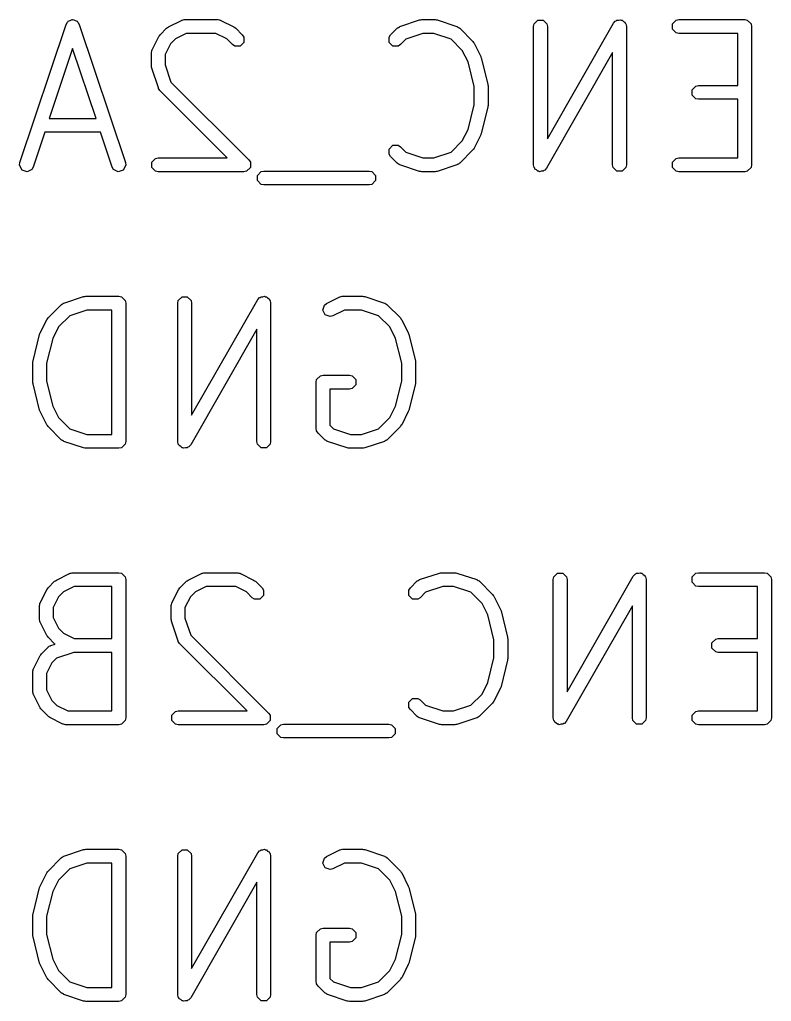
# Model space of a CAD drawing. Extents: x 109.6 to 193.5, y -118.1 to -78.4.
# Drawn here: x 109.61 to 115.04, y -88.76 to -81.66 of the extents above; entities that cross this region are included whole.
import ezdxf

# ---------------------------------------------------------------- set-up
doc = ezdxf.new("R2010")
doc.units = 0
doc.layers.add('BLACK', color=7, linetype='CONTINUOUS')

msp = doc.modelspace()

# ---------------------------------------------------------------- linework, layer by layer
at = {"layer": 'BLACK', "linetype": 'CONTINUOUS'}
for p, q in [((109.613593, -82.691608), (109.946926, -81.691608)), ((109.946926, -81.691608), (109.956587, -81.67466)), ((109.956587, -81.67466), (109.959928, -81.672989)), ((109.959928, -81.672989), (109.9616, -81.669646)), ((109.9616, -81.669646), (109.976642, -81.664632)), ((109.976642, -81.664632), (109.990816, -81.657545)), ((109.990816, -81.657545), (109.994359, -81.658726)), ((109.994359, -81.658726), (109.997904, -81.657545)), ((109.997904, -81.657545), (110.012083, -81.664634)), ((110.012083, -81.664634), (110.02712, -81.669647)), ((110.02712, -81.669647), (110.02879, -81.672987)), ((110.02879, -81.672987), (110.032133, -81.674659)), ((110.032133, -81.674659), (110.041794, -81.691608)), ((110.041794, -81.691608), (110.375127, -82.691607)), ((110.625672, -81.767302), (110.67329, -81.719683)), ((110.67329, -81.719683), (110.679956, -81.715228)), ((110.679956, -81.715228), (110.686285, -81.710317)), ((110.686285, -81.710317), (110.781523, -81.662698)), ((110.781523, -81.662698), (110.783938, -81.662036)), ((110.783938, -81.662036), (110.78475, -81.661225)), ((110.78475, -81.661225), (110.792611, -81.659661)), ((110.792611, -81.659661), (110.800339, -81.657545)), ((110.800339, -81.657545), (110.801427, -81.657907)), ((110.801427, -81.657907), (110.803884, -81.657419)), ((110.803884, -81.657419), (111.041979, -81.657419)), ((111.041979, -81.657419), (111.044435, -81.657907)), ((111.044435, -81.657907), (111.045524, -81.657545)), ((111.045524, -81.657545), (111.053251, -81.659661)), ((111.053251, -81.659661), (111.061113, -81.661225)), ((111.061113, -81.661225), (111.061924, -81.662036)), ((111.061924, -81.662036), (111.06434, -81.662698)), ((111.06434, -81.662698), (111.159577, -81.710316)), ((111.159577, -81.710316), (111.16591, -81.715231)), ((111.16591, -81.715231), (111.172572, -81.719683)), ((111.172572, -81.719683), (111.220191, -81.767301)), ((112.292339, -81.767302), (112.339957, -81.719683)), ((112.339957, -81.719683), (112.342039, -81.718291)), ((112.342039, -81.718291), (112.342553, -81.717265)), ((112.342553, -81.717265), (112.349511, -81.713298)), ((112.349511, -81.713298), (112.356178, -81.708844)), ((112.356178, -81.708844), (112.357327, -81.708844)), ((112.357327, -81.708844), (112.359502, -81.707604)), ((112.359502, -81.707604), (112.502358, -81.659985)), ((112.502358, -81.659985), (112.510308, -81.658982)), ((112.510308, -81.658982), (112.51817, -81.657419)), ((112.51817, -81.657419), (112.613408, -81.657419)), ((112.613408, -81.657419), (112.62127, -81.658982)), ((112.62127, -81.658982), (112.629219, -81.659985)), ((112.629219, -81.659985), (112.772076, -81.707604)), ((112.772076, -81.707604), (112.774251, -81.708844)), ((112.774251, -81.708844), (112.775399, -81.708844)), ((112.775399, -81.708844), (112.782063, -81.713297)), ((112.782063, -81.713297), (112.789024, -81.717265)), ((112.789024, -81.717265), (112.789537, -81.718291)), ((112.789537, -81.718291), (112.79162, -81.719683)), ((112.79162, -81.719683), (112.886858, -81.814921)), ((113.325313, -81.707419), (113.329119, -81.688285)), ((113.325313, -82.707419), (113.325313, -81.707419)), ((113.329119, -81.688285), (113.356179, -81.661225)), ((113.356179, -81.661225), (113.394447, -81.661225)), ((113.394447, -81.661225), (113.421507, -81.688285)), ((113.421507, -81.688285), (113.425313, -81.707419)), ((113.425313, -82.51914), (113.903329, -81.682612)), ((113.425313, -81.707419), (113.425313, -82.51914)), ((113.903329, -81.682612), (113.916127, -81.667887)), ((113.916127, -81.667887), (113.922751, -81.66608)), ((113.922751, -81.66608), (113.927607, -81.661225)), ((113.927607, -81.661225), (113.940555, -81.661225)), ((113.940555, -81.661225), (113.953047, -81.657818)), ((113.953047, -81.657818), (113.959009, -81.661225)), ((113.959009, -81.661225), (113.965875, -81.661225)), ((113.965875, -81.661225), (113.975028, -81.670378)), ((113.975028, -81.670378), (113.986273, -81.676804)), ((113.986273, -81.676804), (113.98808, -81.68343)), ((113.98808, -81.68343), (113.992935, -81.688285)), ((113.992935, -81.688285), (113.996741, -81.707419)), ((113.996741, -81.707419), (113.996741, -82.707419)), ((114.329119, -81.688285), (114.356179, -81.661225)), ((114.329119, -81.726553), (114.329119, -81.688285)), ((114.356179, -81.661225), (114.375313, -81.657419)), ((114.375313, -81.657419), (114.851503, -81.657419)), ((114.851503, -81.657419), (114.870637, -81.661225)), ((114.870637, -81.661225), (114.897697, -81.688285)), ((114.897697, -81.688285), (114.901503, -81.707419)), ((114.901503, -81.707419), (114.901503, -82.707419)), ((110.568687, -81.875534), (110.616305, -81.780297)), ((110.616305, -81.780297), (110.62122, -81.773963)), ((110.62122, -81.773963), (110.625672, -81.767302)), ((110.815688, -81.757419), (110.738264, -81.79613)), ((111.030176, -81.757419), (110.815688, -81.757419)), ((111.107599, -81.79613), (111.030176, -81.757419)), ((111.220191, -81.767301), (111.23103, -81.783522)), ((111.23103, -81.783522), (111.23103, -81.821791)), ((112.2815, -81.783523), (112.292339, -81.767302)), ((112.2815, -81.821791), (112.2815, -81.783523)), ((112.526283, -81.757419), (112.402322, -81.798739)), ((112.605295, -81.757419), (112.526283, -81.757419)), ((112.729256, -81.798739), (112.605295, -81.757419)), ((114.356179, -81.753613), (114.329119, -81.726553)), ((114.375313, -81.757419), (114.356179, -81.753613)), ((114.801503, -81.757419), (114.375313, -81.757419)), ((114.801503, -82.133609), (114.801503, -81.757419)), ((110.702119, -81.832274), (110.663408, -81.909698)), ((110.738264, -81.79613), (110.702119, -81.832274)), ((111.14948, -81.838012), (111.107599, -81.79613)), ((111.165701, -81.848851), (111.14948, -81.838012)), ((111.20397, -81.848851), (111.165701, -81.848851)), ((111.23103, -81.821791), (111.20397, -81.848851)), ((112.30856, -81.848851), (112.2815, -81.821791)), ((112.346828, -81.848851), (112.30856, -81.848851)), ((112.363049, -81.838012), (112.346828, -81.848851)), ((112.402322, -81.798739), (112.363049, -81.838012)), ((112.810409, -81.879892), (112.729256, -81.798739)), ((112.886858, -81.814921), (112.891308, -81.82158)), ((112.891308, -81.82158), (112.896224, -81.827915)), ((112.896224, -81.827915), (112.943843, -81.923153)), ((109.99436, -81.865532), (109.825636, -82.371704)), ((110.163084, -82.371704), (109.99436, -81.865532)), ((110.563408, -81.897895), (110.563896, -81.895438)), ((110.563408, -81.993133), (110.563408, -81.897895)), ((110.563534, -81.89435), (110.56565, -81.886622)), ((110.563896, -81.895438), (110.563534, -81.89435)), ((110.56565, -81.886622), (110.567214, -81.878761)), ((110.567214, -81.878761), (110.568025, -81.877949)), ((110.568025, -81.877949), (110.568687, -81.875534)), ((110.663408, -81.909698), (110.663408, -81.985019)), ((112.851946, -81.962966), (112.810409, -81.879892)), ((112.943843, -81.923153), (112.945289, -81.928434)), ((112.945289, -81.928434), (112.947629, -81.933387)), ((112.947629, -81.933387), (112.995248, -82.123863)), ((113.896741, -81.895697), (113.418725, -82.732226)), ((113.896741, -82.707419), (113.896741, -81.895697)), ((110.564971, -82.000995), (110.563408, -81.993133)), ((110.565974, -82.008944), (110.564971, -82.000995)), ((110.663408, -81.985019), (110.704728, -82.108981)), ((112.896741, -82.142145), (112.851946, -81.962966)), ((110.613593, -82.151801), (110.565974, -82.008944)), ((110.704728, -82.108981), (111.26781, -82.672064)), ((112.896741, -82.272692), (112.896741, -82.142145)), ((112.995248, -82.123863), (112.995545, -82.12998)), ((112.995545, -82.12998), (112.996741, -82.13599)), ((112.996741, -82.13599), (112.996741, -82.278847)), ((114.471976, -82.164475), (114.499036, -82.137415)), ((114.499036, -82.137415), (114.51817, -82.133609)), ((114.51817, -82.133609), (114.801503, -82.133609)), ((110.614833, -82.153976), (110.613593, -82.151801)), ((110.614833, -82.155124), (110.614833, -82.153976)), ((110.619286, -82.161788), (110.614833, -82.155124)), ((110.623254, -82.168749), (110.619286, -82.161788)), ((110.62428, -82.169262), (110.623254, -82.168749)), ((110.625672, -82.171345), (110.62428, -82.169262)), ((111.111745, -82.657419), (110.625672, -82.171345)), ((114.471976, -82.202743), (114.471976, -82.164475)), ((114.499036, -82.229803), (114.471976, -82.202743)), ((112.851946, -82.45187), (112.896741, -82.272692)), ((112.995545, -82.284856), (112.995248, -82.290974)), ((112.996741, -82.278847), (112.995545, -82.284856)), ((114.51817, -82.233609), (114.499036, -82.229803)), ((114.801503, -82.233609), (114.51817, -82.233609)), ((114.801503, -82.657419), (114.801503, -82.233609)), ((112.995248, -82.290974), (112.947629, -82.48145)), ((109.825636, -82.371704), (110.163084, -82.371704)), ((109.792303, -82.471704), (109.708461, -82.72323)), ((110.196417, -82.471704), (109.792303, -82.471704)), ((110.280259, -82.72323), (110.196417, -82.471704)), ((112.810409, -82.534944), (112.851946, -82.45187)), ((112.943843, -82.491684), (112.896224, -82.586922)), ((112.945289, -82.486402), (112.943843, -82.491684)), ((112.947629, -82.48145), (112.945289, -82.486402)), ((112.2815, -82.593045), (112.30856, -82.565986)), ((112.30856, -82.565986), (112.346829, -82.565986)), ((112.346829, -82.565986), (112.36305, -82.576825)), ((112.729255, -82.616098), (112.810409, -82.534944)), ((112.2815, -82.631314), (112.2815, -82.593045)), ((112.292338, -82.647535), (112.2815, -82.631314)), ((112.36305, -82.576825), (112.402323, -82.616099)), ((112.402323, -82.616099), (112.526283, -82.657419)), ((112.605295, -82.657419), (112.729255, -82.616098)), ((112.886859, -82.599916), (112.791621, -82.695155)), ((112.891312, -82.59325), (112.886859, -82.599916)), ((112.896224, -82.586922), (112.891312, -82.59325)), ((109.611153, -82.710963), (109.613593, -82.691608)), ((109.628267, -82.745192), (109.611153, -82.710963)), ((110.377567, -82.710963), (110.360453, -82.745191)), ((110.375127, -82.691607), (110.377567, -82.710963)), ((110.567214, -82.688285), (110.594274, -82.661225)), ((110.567214, -82.726553), (110.567214, -82.688285)), ((110.594274, -82.661225), (110.613408, -82.657419)), ((110.613408, -82.657419), (111.111745, -82.657419)), ((111.26781, -82.672064), (111.278649, -82.688285)), ((111.278649, -82.688285), (111.278649, -82.726553)), ((112.339957, -82.695155), (112.292338, -82.647535)), ((112.342039, -82.696546), (112.339957, -82.695155)), ((112.342553, -82.697573), (112.342039, -82.696546)), ((112.349511, -82.701539), (112.342553, -82.697573)), ((112.356178, -82.705994), (112.349511, -82.701539)), ((112.357327, -82.705994), (112.356178, -82.705994)), ((112.359502, -82.707234), (112.357327, -82.705994)), ((112.502358, -82.754853), (112.359502, -82.707234)), ((112.526283, -82.657419), (112.605295, -82.657419)), ((112.772076, -82.707234), (112.629219, -82.754853)), ((112.774251, -82.705994), (112.772076, -82.707234)), ((112.7754, -82.705994), (112.774251, -82.705994)), ((112.78207, -82.701536), (112.7754, -82.705994)), ((112.789024, -82.697573), (112.78207, -82.701536)), ((112.789536, -82.696547), (112.789024, -82.697573)), ((112.791621, -82.695155), (112.789536, -82.696547)), ((113.329119, -82.726553), (113.325313, -82.707419)), ((113.900547, -82.726553), (113.896741, -82.707419)), ((113.996741, -82.707419), (113.992935, -82.726553)), ((114.329119, -82.688285), (114.356179, -82.661225)), ((114.329119, -82.726553), (114.329119, -82.688285)), ((114.356179, -82.661225), (114.375313, -82.657419)), ((114.375313, -82.657419), (114.801503, -82.657419)), ((114.901503, -82.707419), (114.897697, -82.726553)), ((109.664571, -82.757293), (109.628267, -82.745192)), ((109.6988, -82.740179), (109.664571, -82.757293)), ((109.708461, -82.72323), (109.6988, -82.740179)), ((110.28992, -82.740178), (110.280259, -82.72323)), ((110.324149, -82.757293), (110.28992, -82.740178)), ((110.360453, -82.745191), (110.324149, -82.757293)), ((110.594274, -82.753613), (110.567214, -82.726553)), ((110.613408, -82.757419), (110.594274, -82.753613)), ((111.232455, -82.757419), (110.613408, -82.757419)), ((111.251589, -82.753613), (111.232455, -82.757419)), ((111.278649, -82.726553), (111.251589, -82.753613)), ((111.329119, -82.783523), (111.356179, -82.756463)), ((111.329119, -82.821791), (111.329119, -82.783523)), ((111.356179, -82.756463), (111.375313, -82.752657)), ((111.375313, -82.752657), (112.137218, -82.752657)), ((112.137218, -82.752657), (112.156352, -82.756463)), ((112.156352, -82.756463), (112.183412, -82.783523)), ((112.183412, -82.783523), (112.183412, -82.821791)), ((112.510308, -82.755855), (112.502358, -82.754853)), ((112.51817, -82.757419), (112.510308, -82.755855)), ((112.613408, -82.757419), (112.51817, -82.757419)), ((112.62127, -82.755855), (112.613408, -82.757419)), ((112.629219, -82.754853), (112.62127, -82.755855)), ((113.333973, -82.731407), (113.329119, -82.726553)), ((113.335781, -82.738034), (113.333973, -82.731407)), ((113.347025, -82.744459), (113.335781, -82.738034)), ((113.356179, -82.753613), (113.347025, -82.744459)), ((113.363045, -82.753613), (113.356179, -82.753613)), ((113.369007, -82.75702), (113.363045, -82.753613)), ((113.3815, -82.753613), (113.369007, -82.75702)), ((113.394447, -82.753613), (113.3815, -82.753613)), ((113.399301, -82.748758), (113.394447, -82.753613)), ((113.405928, -82.746951), (113.399301, -82.748758)), ((113.418725, -82.732226), (113.405928, -82.746951)), ((113.927607, -82.753613), (113.900547, -82.726553)), ((113.965875, -82.753613), (113.927607, -82.753613)), ((113.992935, -82.726553), (113.965875, -82.753613)), ((114.356179, -82.753613), (114.329119, -82.726553)), ((114.375313, -82.757419), (114.356179, -82.753613)), ((114.851503, -82.757419), (114.375313, -82.757419)), ((114.870637, -82.753613), (114.851503, -82.757419)), ((114.897697, -82.726553), (114.870637, -82.753613)), ((111.356179, -82.848851), (111.329119, -82.821791)), ((111.375313, -82.852657), (111.356179, -82.848851)), ((112.137218, -82.852657), (111.375313, -82.852657)), ((112.156352, -82.848851), (112.137218, -82.852657)), ((112.183412, -82.821791), (112.156352, -82.848851)), ((109.920946, -83.713294), (109.927607, -83.708844)), ((109.927607, -83.708844), (109.928755, -83.708844)), ((109.928755, -83.708844), (109.93093, -83.707604)), ((109.93093, -83.707604), (110.073786, -83.659985)), ((110.073786, -83.659985), (110.081736, -83.658982)), ((110.081736, -83.658982), (110.089598, -83.657419)), ((110.089598, -83.657419), (110.327693, -83.657419)), ((110.327693, -83.657419), (110.346827, -83.661225)), ((110.346827, -83.661225), (110.373887, -83.688285)), ((110.373887, -83.688285), (110.377693, -83.707419)), ((110.377693, -83.707419), (110.377693, -84.707419)), ((110.753884, -83.707419), (110.75769, -83.688285)), ((110.753884, -84.707419), (110.753884, -83.707419)), ((110.75769, -83.688285), (110.78475, -83.661225)), ((110.78475, -83.661225), (110.823018, -83.661225)), ((110.823018, -83.661225), (110.850078, -83.688285)), ((110.850078, -83.688285), (110.853884, -83.707419)), ((110.853884, -84.51914), (111.3319, -83.682612)), ((110.853884, -83.707419), (110.853884, -84.51914)), ((111.3319, -83.682612), (111.344698, -83.667887)), ((111.344698, -83.667887), (111.351322, -83.66608)), ((111.351322, -83.66608), (111.356178, -83.661225)), ((111.356178, -83.661225), (111.369126, -83.661225)), ((111.369126, -83.661225), (111.381618, -83.657818)), ((111.381618, -83.657818), (111.38758, -83.661225)), ((111.38758, -83.661225), (111.394446, -83.661225)), ((111.394446, -83.661225), (111.403599, -83.670378)), ((111.403599, -83.670378), (111.414844, -83.676804)), ((111.414844, -83.676804), (111.416651, -83.68343)), ((111.416651, -83.68343), (111.421506, -83.688285)), ((111.421506, -83.688285), (111.425312, -83.707419)), ((111.425312, -83.707419), (111.425312, -84.707419)), ((111.829142, -83.710317), (111.92438, -83.662698)), ((111.92438, -83.662698), (111.926795, -83.662036)), ((111.926795, -83.662036), (111.927607, -83.661225)), ((111.927607, -83.661225), (111.935468, -83.659661)), ((111.935468, -83.659661), (111.943196, -83.657545)), ((111.943196, -83.657545), (111.944284, -83.657907)), ((111.944284, -83.657907), (111.946741, -83.657419)), ((111.946741, -83.657419), (112.089598, -83.657419)), ((112.089598, -83.657419), (112.09746, -83.658982)), ((112.09746, -83.658982), (112.105409, -83.659985)), ((112.105409, -83.659985), (112.248266, -83.707604)), ((112.248266, -83.707604), (112.250441, -83.708844)), ((112.250441, -83.708844), (112.251589, -83.708844)), ((112.251589, -83.708844), (112.258253, -83.713297)), ((109.816148, -83.814921), (109.911386, -83.719683)), ((109.911386, -83.719683), (109.913467, -83.718292)), ((109.913467, -83.718292), (109.913981, -83.717265)), ((109.913981, -83.717265), (109.920946, -83.713294)), ((110.097711, -83.757419), (109.973749, -83.798739)), ((110.277693, -83.757419), (110.097711, -83.757419)), ((110.277693, -84.657419), (110.277693, -83.757419)), ((111.801629, -83.758583), (111.81373, -83.722278)), ((111.818743, -83.792811), (111.801629, -83.758583)), ((111.81373, -83.722278), (111.829142, -83.710317)), ((111.958545, -83.757419), (111.873864, -83.799759)), ((112.081485, -83.757419), (111.958545, -83.757419)), ((112.205446, -83.798739), (112.081485, -83.757419)), ((112.258253, -83.713297), (112.265214, -83.717265)), ((112.265214, -83.717265), (112.265727, -83.718291)), ((112.265727, -83.718291), (112.26781, -83.719683)), ((112.26781, -83.719683), (112.363048, -83.814921)), ((109.759163, -83.923153), (109.806781, -83.827916)), ((109.806781, -83.827916), (109.811696, -83.821582)), ((109.811696, -83.821582), (109.816148, -83.814921)), ((109.973749, -83.798739), (109.892596, -83.879893)), ((111.855048, -83.804912), (111.818743, -83.792811)), ((111.873864, -83.799759), (111.855048, -83.804912)), ((112.286599, -83.879892), (112.205446, -83.798739)), ((112.363048, -83.814921), (112.367498, -83.82158)), ((112.367498, -83.82158), (112.372414, -83.827915)), ((112.372414, -83.827915), (112.420033, -83.923153)), ((109.892596, -83.879893), (109.85106, -83.962965)), ((111.325312, -83.895697), (110.847296, -84.732226)), ((111.325312, -84.707419), (111.325312, -83.895697)), ((112.328136, -83.962966), (112.286599, -83.879892)), ((109.707758, -84.123863), (109.755377, -83.933387)), ((109.755377, -83.933387), (109.757716, -83.928434)), ((109.757716, -83.928434), (109.759163, -83.923153)), ((109.85106, -83.962965), (109.806265, -84.142145)), ((112.372931, -84.142145), (112.328136, -83.962966)), ((112.420033, -83.923153), (112.421479, -83.928434)), ((112.421479, -83.928434), (112.423819, -83.933387)), ((112.423819, -83.933387), (112.471438, -84.123863)), ((109.706265, -84.13599), (109.70746, -84.12998)), ((109.70746, -84.12998), (109.707758, -84.123863)), ((112.471438, -84.123863), (112.471735, -84.12998)), ((112.471735, -84.12998), (112.472931, -84.13599)), ((109.706265, -84.278847), (109.706265, -84.13599)), ((109.806265, -84.142145), (109.806265, -84.272692)), ((112.372931, -84.272692), (112.372931, -84.142145)), ((112.472931, -84.13599), (112.472931, -84.278847)), ((109.806265, -84.272692), (109.85106, -84.451872)), ((111.753884, -84.278847), (111.75769, -84.259713)), ((111.75769, -84.259713), (111.78475, -84.232653)), ((111.78475, -84.232653), (111.803884, -84.228847)), ((111.803884, -84.228847), (111.99436, -84.228847)), ((111.99436, -84.228847), (112.013494, -84.232653)), ((112.013494, -84.232653), (112.040554, -84.259713)), ((112.040554, -84.259713), (112.040554, -84.297981)), ((112.328136, -84.45187), (112.372931, -84.272692)), ((109.70746, -84.284856), (109.706265, -84.278847)), ((109.707758, -84.290974), (109.70746, -84.284856)), ((109.755377, -84.48145), (109.707758, -84.290974)), ((111.753884, -84.61218), (111.753884, -84.278847)), ((111.99436, -84.328847), (111.853884, -84.328847)), ((111.853884, -84.328847), (111.853884, -84.591469)), ((112.013494, -84.325041), (111.99436, -84.328847)), ((112.040554, -84.297981), (112.013494, -84.325041)), ((112.471438, -84.290974), (112.423819, -84.48145)), ((112.471735, -84.284856), (112.471438, -84.290974)), ((112.472931, -84.278847), (112.471735, -84.284856)), ((109.757716, -84.486402), (109.755377, -84.48145)), ((109.759163, -84.491684), (109.757716, -84.486402)), ((109.85106, -84.451872), (109.892595, -84.534942)), ((112.286599, -84.534944), (112.328136, -84.45187)), ((112.421479, -84.486402), (112.420033, -84.491684)), ((112.423819, -84.48145), (112.421479, -84.486402)), ((109.806781, -84.586921), (109.759163, -84.491684)), ((109.892595, -84.534942), (109.973751, -84.616099)), ((112.205445, -84.616098), (112.286599, -84.534944)), ((112.420033, -84.491684), (112.372414, -84.586922)), ((109.811692, -84.593249), (109.806781, -84.586921)), ((109.816147, -84.599916), (109.811692, -84.593249)), ((109.911386, -84.695155), (109.816147, -84.599916)), ((109.973751, -84.616099), (110.097711, -84.657419)), ((111.75769, -84.631314), (111.753884, -84.61218)), ((111.768528, -84.647535), (111.75769, -84.631314)), ((111.853884, -84.591469), (111.878513, -84.616099)), ((111.878513, -84.616099), (112.002473, -84.657419)), ((112.081485, -84.657419), (112.205445, -84.616098)), ((112.363049, -84.599916), (112.267811, -84.695155)), ((112.367502, -84.59325), (112.363049, -84.599916)), ((112.372414, -84.586922), (112.367502, -84.59325)), ((109.913467, -84.696545), (109.911386, -84.695155)), ((109.913981, -84.697573), (109.913467, -84.696545)), ((109.920946, -84.701543), (109.913981, -84.697573)), ((109.927607, -84.705994), (109.920946, -84.701543)), ((110.097711, -84.657419), (110.277693, -84.657419)), ((111.816147, -84.695155), (111.768528, -84.647535)), ((111.818229, -84.696546), (111.816147, -84.695155)), ((111.818743, -84.697573), (111.818229, -84.696546)), ((111.825701, -84.701539), (111.818743, -84.697573)), ((111.832368, -84.705994), (111.825701, -84.701539)), ((112.002473, -84.657419), (112.081485, -84.657419)), ((112.25826, -84.701536), (112.25159, -84.705994)), ((112.265214, -84.697573), (112.25826, -84.701536)), ((112.265726, -84.696547), (112.265214, -84.697573)), ((112.267811, -84.695155), (112.265726, -84.696547)), ((109.928755, -84.705994), (109.927607, -84.705994)), ((109.93093, -84.707234), (109.928755, -84.705994)), ((110.073786, -84.754853), (109.93093, -84.707234)), ((110.081736, -84.755855), (110.073786, -84.754853)), ((110.089598, -84.757419), (110.081736, -84.755855)), ((110.327693, -84.757419), (110.089598, -84.757419)), ((110.346827, -84.753613), (110.327693, -84.757419)), ((110.373887, -84.726553), (110.346827, -84.753613)), ((110.377693, -84.707419), (110.373887, -84.726553)), ((110.75769, -84.726553), (110.753884, -84.707419)), ((110.762544, -84.731407), (110.75769, -84.726553)), ((110.764352, -84.738034), (110.762544, -84.731407)), ((110.775596, -84.744459), (110.764352, -84.738034)), ((110.78475, -84.753613), (110.775596, -84.744459)), ((110.791616, -84.753613), (110.78475, -84.753613)), ((110.797578, -84.75702), (110.791616, -84.753613)), ((110.810071, -84.753613), (110.797578, -84.75702)), ((110.823018, -84.753613), (110.810071, -84.753613)), ((110.827872, -84.748758), (110.823018, -84.753613)), ((110.834499, -84.746951), (110.827872, -84.748758)), ((110.847296, -84.732226), (110.834499, -84.746951)), ((111.329118, -84.726553), (111.325312, -84.707419)), ((111.356178, -84.753613), (111.329118, -84.726553)), ((111.394446, -84.753613), (111.356178, -84.753613)), ((111.421506, -84.726553), (111.394446, -84.753613)), ((111.425312, -84.707419), (111.421506, -84.726553)), ((111.833517, -84.705994), (111.832368, -84.705994)), ((111.835692, -84.707234), (111.833517, -84.705994)), ((111.978548, -84.754853), (111.835692, -84.707234)), ((111.986498, -84.755855), (111.978548, -84.754853)), ((111.99436, -84.757419), (111.986498, -84.755855)), ((112.089598, -84.757419), (111.99436, -84.757419)), ((112.09746, -84.755855), (112.089598, -84.757419)), ((112.105409, -84.754853), (112.09746, -84.755855)), ((112.248266, -84.707234), (112.105409, -84.754853)), ((112.250441, -84.705994), (112.248266, -84.707234)), ((112.25159, -84.705994), (112.250441, -84.705994)), ((109.876761, -85.710317), (109.971999, -85.662698)), ((109.971999, -85.662698), (109.974414, -85.662036)), ((109.974414, -85.662036), (109.975226, -85.661225)), ((109.975226, -85.661225), (109.983087, -85.659661)), ((109.983087, -85.659661), (109.990815, -85.657545)), ((109.990815, -85.657545), (109.991903, -85.657907)), ((109.991903, -85.657907), (109.99436, -85.657419)), ((109.99436, -85.657419), (110.327693, -85.657419)), ((110.327693, -85.657419), (110.346827, -85.661225)), ((110.346827, -85.661225), (110.373887, -85.688285)), ((110.373887, -85.688285), (110.377693, -85.707419)), ((110.829142, -85.710317), (110.92438, -85.662698)), ((110.92438, -85.662698), (110.926795, -85.662036)), ((110.926795, -85.662036), (110.927607, -85.661225)), ((110.927607, -85.661225), (110.935468, -85.659661)), ((110.935468, -85.659661), (110.943196, -85.657545)), ((110.943196, -85.657545), (110.944284, -85.657907)), ((110.944284, -85.657907), (110.946741, -85.657419)), ((110.946741, -85.657419), (111.184836, -85.657419)), ((111.184836, -85.657419), (111.187292, -85.657907)), ((111.187292, -85.657907), (111.188381, -85.657545)), ((111.188381, -85.657545), (111.196108, -85.659661)), ((111.196108, -85.659661), (111.20397, -85.661225)), ((111.20397, -85.661225), (111.204781, -85.662036)), ((111.204781, -85.662036), (111.207197, -85.662698)), ((111.207197, -85.662698), (111.302434, -85.710316)), ((112.502359, -85.707604), (112.645215, -85.659985)), ((112.645215, -85.659985), (112.653165, -85.658982)), ((112.653165, -85.658982), (112.661027, -85.657419)), ((112.661027, -85.657419), (112.756265, -85.657419)), ((112.756265, -85.657419), (112.764127, -85.658982)), ((112.764127, -85.658982), (112.772076, -85.659985)), ((112.772076, -85.659985), (112.914933, -85.707604)), ((113.46817, -85.707419), (113.471976, -85.688285)), ((113.471976, -85.688285), (113.499036, -85.661225)), ((113.499036, -85.661225), (113.537304, -85.661225)), ((113.537304, -85.661225), (113.564364, -85.688285)), ((113.564364, -85.688285), (113.56817, -85.707419)), ((113.56817, -86.51914), (114.046186, -85.682612)), ((114.046186, -85.682612), (114.058984, -85.667887)), ((114.058984, -85.667887), (114.065608, -85.66608)), ((114.065608, -85.66608), (114.070464, -85.661225)), ((114.070464, -85.661225), (114.083412, -85.661225)), ((114.083412, -85.661225), (114.095904, -85.657818)), ((114.095904, -85.657818), (114.101866, -85.661225)), ((114.101866, -85.661225), (114.108732, -85.661225)), ((114.108732, -85.661225), (114.117885, -85.670378)), ((114.117885, -85.670378), (114.12913, -85.676804)), ((114.12913, -85.676804), (114.130937, -85.68343)), ((114.130937, -85.68343), (114.135792, -85.688285)), ((114.135792, -85.688285), (114.139598, -85.707419)), ((114.471976, -85.688285), (114.499036, -85.661225)), ((114.471976, -85.726553), (114.471976, -85.688285)), ((114.499036, -85.661225), (114.51817, -85.657419)), ((114.51817, -85.657419), (114.99436, -85.657419)), ((114.99436, -85.657419), (115.013494, -85.661225)), ((115.013494, -85.661225), (115.040554, -85.688285)), ((115.040554, -85.688285), (115.04436, -85.707419)), ((109.811696, -85.773963), (109.816148, -85.767302)), ((109.816148, -85.767302), (109.863766, -85.719683)), ((109.863766, -85.719683), (109.870432, -85.715228)), ((109.870432, -85.715228), (109.876761, -85.710317)), ((110.006164, -85.757419), (109.92874, -85.79613)), ((110.277693, -85.757419), (110.006164, -85.757419)), ((110.277693, -86.133609), (110.277693, -85.757419)), ((110.377693, -85.707419), (110.377693, -86.707419)), ((110.764077, -85.773963), (110.768529, -85.767302)), ((110.768529, -85.767302), (110.816147, -85.719683)), ((110.816147, -85.719683), (110.822813, -85.715228)), ((110.822813, -85.715228), (110.829142, -85.710317)), ((110.958545, -85.757419), (110.881121, -85.79613)), ((111.173033, -85.757419), (110.958545, -85.757419)), ((111.250456, -85.79613), (111.173033, -85.757419)), ((111.302434, -85.710316), (111.308767, -85.715231)), ((111.308767, -85.715231), (111.315429, -85.719683)), ((111.315429, -85.719683), (111.363048, -85.767301)), ((111.363048, -85.767301), (111.373887, -85.783522)), ((112.424357, -85.783523), (112.435196, -85.767302)), ((112.435196, -85.767302), (112.482814, -85.719683)), ((112.482814, -85.719683), (112.484896, -85.718291)), ((112.484896, -85.718291), (112.48541, -85.717265)), ((112.48541, -85.717265), (112.492368, -85.713298)), ((112.492368, -85.713298), (112.499035, -85.708844)), ((112.499035, -85.708844), (112.500184, -85.708844)), ((112.500184, -85.708844), (112.502359, -85.707604)), ((112.66914, -85.757419), (112.545179, -85.798739)), ((112.748152, -85.757419), (112.66914, -85.757419)), ((112.872113, -85.798739), (112.748152, -85.757419)), ((112.914933, -85.707604), (112.917108, -85.708844)), ((112.917108, -85.708844), (112.918256, -85.708844)), ((112.918256, -85.708844), (112.92492, -85.713297)), ((112.92492, -85.713297), (112.931881, -85.717265)), ((112.931881, -85.717265), (112.932394, -85.718291)), ((112.932394, -85.718291), (112.934477, -85.719683)), ((112.934477, -85.719683), (113.029715, -85.814921)), ((113.46817, -86.707419), (113.46817, -85.707419)), ((113.56817, -85.707419), (113.56817, -86.51914)), ((114.139598, -85.707419), (114.139598, -86.707419)), ((114.499036, -85.753613), (114.471976, -85.726553)), ((114.51817, -85.757419), (114.499036, -85.753613)), ((114.94436, -85.757419), (114.51817, -85.757419)), ((114.94436, -86.133609), (114.94436, -85.757419)), ((115.04436, -85.707419), (115.04436, -86.707419)), ((109.759163, -85.875534), (109.806781, -85.780297)), ((109.806781, -85.780297), (109.811696, -85.773963)), ((109.892595, -85.832274), (109.853884, -85.909698)), ((109.92874, -85.79613), (109.892595, -85.832274)), ((110.711544, -85.875534), (110.759162, -85.780297)), ((110.759162, -85.780297), (110.764077, -85.773963)), ((110.844976, -85.832274), (110.806265, -85.909698)), ((110.881121, -85.79613), (110.844976, -85.832274)), ((111.292337, -85.838012), (111.250456, -85.79613)), ((111.308558, -85.848851), (111.292337, -85.838012)), ((111.373887, -85.821791), (111.346827, -85.848851)), ((111.373887, -85.783522), (111.373887, -85.821791)), ((112.424357, -85.821791), (112.424357, -85.783523)), ((112.451417, -85.848851), (112.424357, -85.821791)), ((112.505906, -85.838012), (112.489685, -85.848851)), ((112.545179, -85.798739), (112.505906, -85.838012)), ((112.953266, -85.879892), (112.872113, -85.798739)), ((113.029715, -85.814921), (113.034165, -85.82158)), ((113.034165, -85.82158), (113.039081, -85.827915)), ((113.039081, -85.827915), (113.0867, -85.923153)), ((109.753884, -85.897895), (109.754372, -85.895438)), ((109.753884, -85.993133), (109.753884, -85.897895)), ((109.75401, -85.89435), (109.756126, -85.886622)), ((109.754372, -85.895438), (109.75401, -85.89435)), ((109.756126, -85.886622), (109.75769, -85.878761)), ((109.75769, -85.878761), (109.758501, -85.877949)), ((109.758501, -85.877949), (109.759163, -85.875534)), ((109.853884, -85.909698), (109.853884, -85.98133)), ((110.706265, -85.897895), (110.706753, -85.895438)), ((110.706265, -85.993133), (110.706265, -85.897895)), ((110.706391, -85.89435), (110.708507, -85.886622)), ((110.706753, -85.895438), (110.706391, -85.89435)), ((110.708507, -85.886622), (110.710071, -85.878761)), ((110.710071, -85.878761), (110.710882, -85.877949)), ((110.710882, -85.877949), (110.711544, -85.875534)), ((110.806265, -85.909698), (110.806265, -85.985019)), ((111.346827, -85.848851), (111.308558, -85.848851)), ((112.489685, -85.848851), (112.451417, -85.848851)), ((112.994803, -85.962966), (112.953266, -85.879892)), ((114.039598, -85.895697), (113.561582, -86.732226)), ((114.039598, -86.707419), (114.039598, -85.895697)), ((113.039598, -86.142145), (112.994803, -85.962966)), ((113.0867, -85.923153), (113.088146, -85.928434)), ((113.088146, -85.928434), (113.090486, -85.933387)), ((113.090486, -85.933387), (113.138105, -86.123863)), ((109.754372, -85.995589), (109.753884, -85.993133)), ((109.75401, -85.996678), (109.754372, -85.995589)), ((109.756126, -86.004405), (109.75401, -85.996678)), ((109.75769, -86.012267), (109.756126, -86.004405)), ((109.758501, -86.013078), (109.75769, -86.012267)), ((109.759163, -86.015494), (109.758501, -86.013078)), ((109.806781, -86.110731), (109.759163, -86.015494)), ((109.853884, -85.98133), (109.892595, -86.058753)), ((110.707828, -86.000995), (110.706265, -85.993133)), ((110.708831, -86.008944), (110.707828, -86.000995)), ((110.75645, -86.151801), (110.708831, -86.008944)), ((110.806265, -85.985019), (110.847585, -86.108981)), ((109.811696, -86.117064), (109.806781, -86.110731)), ((109.816148, -86.123726), (109.811696, -86.117064)), ((109.892595, -86.058753), (109.92874, -86.094897)), ((109.92874, -86.094897), (110.006164, -86.133609)), ((110.847585, -86.108981), (111.410667, -86.672064)), ((109.863766, -86.171345), (109.816148, -86.123726)), ((109.818229, -86.194481), (109.818743, -86.193455)), ((109.818743, -86.193455), (109.825701, -86.189488)), ((109.825701, -86.189488), (109.832368, -86.185034)), ((109.832368, -86.185034), (109.833517, -86.185034)), ((109.833517, -86.185034), (109.835692, -86.183794)), ((109.835692, -86.183794), (109.866852, -86.173407)), ((109.866852, -86.173407), (109.863766, -86.171345)), ((110.006164, -86.133609), (110.277693, -86.133609)), ((110.75769, -86.153976), (110.75645, -86.151801)), ((110.75769, -86.155124), (110.75769, -86.153976)), ((110.762143, -86.161788), (110.75769, -86.155124)), ((110.766111, -86.168749), (110.762143, -86.161788)), ((110.767137, -86.169262), (110.766111, -86.168749)), ((110.768529, -86.171345), (110.767137, -86.169262)), ((111.254602, -86.657419), (110.768529, -86.171345)), ((113.039598, -86.272692), (113.039598, -86.142145)), ((113.138105, -86.123863), (113.138402, -86.12998)), ((113.138402, -86.12998), (113.139598, -86.13599)), ((113.139598, -86.13599), (113.139598, -86.278847)), ((114.614833, -86.164475), (114.641893, -86.137415)), ((114.614833, -86.202743), (114.614833, -86.164475)), ((114.641893, -86.137415), (114.661027, -86.133609)), ((114.661027, -86.133609), (114.94436, -86.133609)), ((109.711544, -86.351724), (109.759162, -86.256487)), ((109.759162, -86.256487), (109.764077, -86.250153)), ((109.764077, -86.250153), (109.768529, -86.243492)), ((109.768529, -86.243492), (109.816147, -86.195873)), ((109.816147, -86.195873), (109.818229, -86.194481)), ((110.002473, -86.233609), (109.878512, -86.274929)), ((110.277693, -86.233609), (110.002473, -86.233609)), ((110.277693, -86.657419), (110.277693, -86.233609)), ((114.641893, -86.229803), (114.614833, -86.202743)), ((114.661027, -86.233609), (114.641893, -86.229803)), ((114.94436, -86.233609), (114.661027, -86.233609)), ((114.94436, -86.657419), (114.94436, -86.233609)), ((109.844976, -86.308464), (109.806265, -86.385888)), ((109.878512, -86.274929), (109.844976, -86.308464)), ((112.994803, -86.45187), (113.039598, -86.272692)), ((113.138105, -86.290974), (113.090486, -86.48145)), ((113.138402, -86.284856), (113.138105, -86.290974)), ((113.139598, -86.278847), (113.138402, -86.284856)), ((109.706265, -86.374085), (109.706753, -86.371628)), ((109.706265, -86.516942), (109.706265, -86.374085)), ((109.706391, -86.37054), (109.708507, -86.362812)), ((109.706753, -86.371628), (109.706391, -86.37054)), ((109.708507, -86.362812), (109.710071, -86.354951)), ((109.710071, -86.354951), (109.710882, -86.354139)), ((109.710882, -86.354139), (109.711544, -86.351724)), ((109.806265, -86.385888), (109.806265, -86.505139)), ((112.953266, -86.534944), (112.994803, -86.45187)), ((109.706753, -86.519398), (109.706265, -86.516942)), ((109.706391, -86.520487), (109.706753, -86.519398)), ((109.708507, -86.528214), (109.706391, -86.520487)), ((109.710071, -86.536076), (109.708507, -86.528214)), ((109.710882, -86.536887), (109.710071, -86.536076)), ((109.711544, -86.539303), (109.710882, -86.536887)), ((109.759162, -86.63454), (109.711544, -86.539303)), ((109.806265, -86.505139), (109.844976, -86.582561)), ((112.872112, -86.616098), (112.953266, -86.534944)), ((113.0867, -86.491684), (113.039081, -86.586922)), ((113.088146, -86.486402), (113.0867, -86.491684)), ((113.090486, -86.48145), (113.088146, -86.486402)), ((109.844976, -86.582561), (109.881122, -86.618708)), ((109.881122, -86.618708), (109.958545, -86.657419)), ((112.424357, -86.593045), (112.451417, -86.565986)), ((112.424357, -86.631314), (112.424357, -86.593045)), ((112.451417, -86.565986), (112.489686, -86.565986)), ((112.489686, -86.565986), (112.505907, -86.576825)), ((112.505907, -86.576825), (112.54518, -86.616099)), ((112.54518, -86.616099), (112.66914, -86.657419)), ((112.748152, -86.657419), (112.872112, -86.616098)), ((113.029716, -86.599916), (112.934478, -86.695155)), ((113.034169, -86.59325), (113.029716, -86.599916)), ((113.039081, -86.586922), (113.034169, -86.59325)), ((109.764073, -86.640868), (109.759162, -86.63454)), ((109.768528, -86.647535), (109.764073, -86.640868)), ((109.816147, -86.695155), (109.768528, -86.647535)), ((109.958545, -86.657419), (110.277693, -86.657419)), ((110.710071, -86.688285), (110.737131, -86.661225)), ((110.710071, -86.726553), (110.710071, -86.688285)), ((110.737131, -86.661225), (110.756265, -86.657419)), ((110.756265, -86.657419), (111.254602, -86.657419)), ((111.410667, -86.672064), (111.421506, -86.688285)), ((111.421506, -86.688285), (111.421506, -86.726553)), ((112.435195, -86.647535), (112.424357, -86.631314)), ((112.482814, -86.695155), (112.435195, -86.647535)), ((112.66914, -86.657419), (112.748152, -86.657419)), ((114.471976, -86.688285), (114.499036, -86.661225)), ((114.471976, -86.726553), (114.471976, -86.688285)), ((114.499036, -86.661225), (114.51817, -86.657419)), ((114.51817, -86.657419), (114.94436, -86.657419)), ((109.822813, -86.699609), (109.816147, -86.695155)), ((109.829142, -86.704521), (109.822813, -86.699609)), ((109.92438, -86.75214), (109.829142, -86.704521)), ((109.926795, -86.752801), (109.92438, -86.75214)), ((109.927607, -86.753613), (109.926795, -86.752801)), ((109.935468, -86.755176), (109.927607, -86.753613)), ((109.943196, -86.757293), (109.935468, -86.755176)), ((109.944284, -86.75693), (109.943196, -86.757293)), ((109.946741, -86.757419), (109.944284, -86.75693)), ((110.327693, -86.757419), (109.946741, -86.757419)), ((110.346827, -86.753613), (110.327693, -86.757419)), ((110.373887, -86.726553), (110.346827, -86.753613)), ((110.377693, -86.707419), (110.373887, -86.726553)), ((110.737131, -86.753613), (110.710071, -86.726553)), ((110.756265, -86.757419), (110.737131, -86.753613)), ((111.375312, -86.757419), (110.756265, -86.757419)), ((111.394446, -86.753613), (111.375312, -86.757419)), ((111.421506, -86.726553), (111.394446, -86.753613)), ((111.471976, -86.783523), (111.499036, -86.756463)), ((111.499036, -86.756463), (111.51817, -86.752657)), ((111.51817, -86.752657), (112.280075, -86.752657)), ((112.280075, -86.752657), (112.299209, -86.756463)), ((112.299209, -86.756463), (112.326269, -86.783523)), ((112.484896, -86.696546), (112.482814, -86.695155)), ((112.48541, -86.697573), (112.484896, -86.696546)), ((112.492368, -86.701539), (112.48541, -86.697573)), ((112.499035, -86.705994), (112.492368, -86.701539)), ((112.500184, -86.705994), (112.499035, -86.705994)), ((112.502359, -86.707234), (112.500184, -86.705994)), ((112.645215, -86.754853), (112.502359, -86.707234)), ((112.653165, -86.755855), (112.645215, -86.754853)), ((112.661027, -86.757419), (112.653165, -86.755855)), ((112.756265, -86.757419), (112.661027, -86.757419)), ((112.764127, -86.755855), (112.756265, -86.757419)), ((112.772076, -86.754853), (112.764127, -86.755855)), ((112.914933, -86.707234), (112.772076, -86.754853)), ((112.917108, -86.705994), (112.914933, -86.707234)), ((112.918257, -86.705994), (112.917108, -86.705994)), ((112.924927, -86.701536), (112.918257, -86.705994)), ((112.931881, -86.697573), (112.924927, -86.701536)), ((112.932393, -86.696547), (112.931881, -86.697573)), ((112.934478, -86.695155), (112.932393, -86.696547)), ((113.471976, -86.726553), (113.46817, -86.707419)), ((113.47683, -86.731407), (113.471976, -86.726553)), ((113.478638, -86.738034), (113.47683, -86.731407)), ((113.489882, -86.744459), (113.478638, -86.738034)), ((113.499036, -86.753613), (113.489882, -86.744459)), ((113.505902, -86.753613), (113.499036, -86.753613)), ((113.511864, -86.75702), (113.505902, -86.753613)), ((113.524357, -86.753613), (113.511864, -86.75702)), ((113.537304, -86.753613), (113.524357, -86.753613)), ((113.542158, -86.748758), (113.537304, -86.753613)), ((113.548785, -86.746951), (113.542158, -86.748758)), ((113.561582, -86.732226), (113.548785, -86.746951)), ((114.043404, -86.726553), (114.039598, -86.707419)), ((114.070464, -86.753613), (114.043404, -86.726553)), ((114.108732, -86.753613), (114.070464, -86.753613)), ((114.135792, -86.726553), (114.108732, -86.753613)), ((114.139598, -86.707419), (114.135792, -86.726553)), ((114.499036, -86.753613), (114.471976, -86.726553)), ((114.51817, -86.757419), (114.499036, -86.753613)), ((114.99436, -86.757419), (114.51817, -86.757419)), ((115.013494, -86.753613), (114.99436, -86.757419)), ((115.040554, -86.726553), (115.013494, -86.753613)), ((115.04436, -86.707419), (115.040554, -86.726553)), ((111.471976, -86.821791), (111.471976, -86.783523)), ((111.499036, -86.848851), (111.471976, -86.821791)), ((112.326269, -86.821791), (112.299209, -86.848851)), ((112.326269, -86.783523), (112.326269, -86.821791)), ((111.51817, -86.852657), (111.499036, -86.848851)), ((112.280075, -86.852657), (111.51817, -86.852657)), ((112.299209, -86.848851), (112.280075, -86.852657)), ((109.93093, -87.707604), (110.073786, -87.659985)), ((110.073786, -87.659985), (110.081736, -87.658982)), ((110.081736, -87.658982), (110.089598, -87.657419)), ((110.089598, -87.657419), (110.327693, -87.657419)), ((110.327693, -87.657419), (110.346827, -87.661225)), ((110.346827, -87.661225), (110.373887, -87.688285)), ((110.75769, -87.688285), (110.78475, -87.661225)), ((110.78475, -87.661225), (110.823018, -87.661225)), ((110.823018, -87.661225), (110.850078, -87.688285)), ((110.853884, -88.51914), (111.3319, -87.682612)), ((111.3319, -87.682612), (111.344698, -87.667887)), ((111.344698, -87.667887), (111.351322, -87.66608)), ((111.351322, -87.66608), (111.356178, -87.661225)), ((111.356178, -87.661225), (111.369126, -87.661225)), ((111.369126, -87.661225), (111.381618, -87.657818)), ((111.381618, -87.657818), (111.38758, -87.661225)), ((111.38758, -87.661225), (111.394446, -87.661225)), ((111.394446, -87.661225), (111.403599, -87.670378)), ((111.403599, -87.670378), (111.414844, -87.676804)), ((111.414844, -87.676804), (111.416651, -87.68343)), ((111.416651, -87.68343), (111.421506, -87.688285)), ((111.829142, -87.710317), (111.92438, -87.662698)), ((111.92438, -87.662698), (111.926795, -87.662036)), ((111.926795, -87.662036), (111.927607, -87.661225)), ((111.927607, -87.661225), (111.935468, -87.659661)), ((111.935468, -87.659661), (111.943196, -87.657545)), ((111.943196, -87.657545), (111.944284, -87.657907)), ((111.944284, -87.657907), (111.946741, -87.657419)), ((111.946741, -87.657419), (112.089598, -87.657419)), ((112.089598, -87.657419), (112.09746, -87.658982)), ((112.09746, -87.658982), (112.105409, -87.659985)), ((112.105409, -87.659985), (112.248266, -87.707604)), ((109.816148, -87.814921), (109.911386, -87.719683)), ((109.911386, -87.719683), (109.913467, -87.718292)), ((109.913467, -87.718292), (109.913981, -87.717265)), ((109.913981, -87.717265), (109.920946, -87.713294)), ((109.920946, -87.713294), (109.927607, -87.708844)), ((109.927607, -87.708844), (109.928755, -87.708844)), ((109.928755, -87.708844), (109.93093, -87.707604)), ((110.373887, -87.688285), (110.377693, -87.707419)), ((110.377693, -87.707419), (110.377693, -88.707419)), ((110.753884, -87.707419), (110.75769, -87.688285)), ((110.753884, -88.707419), (110.753884, -87.707419)), ((110.850078, -87.688285), (110.853884, -87.707419)), ((110.853884, -87.707419), (110.853884, -88.51914)), ((111.421506, -87.688285), (111.425312, -87.707419)), ((111.425312, -87.707419), (111.425312, -88.707419)), ((111.801629, -87.758583), (111.81373, -87.722278)), ((111.81373, -87.722278), (111.829142, -87.710317)), ((112.248266, -87.707604), (112.250441, -87.708844)), ((112.250441, -87.708844), (112.251589, -87.708844)), ((112.251589, -87.708844), (112.258253, -87.713297)), ((112.258253, -87.713297), (112.265214, -87.717265)), ((112.265214, -87.717265), (112.265727, -87.718291)), ((112.265727, -87.718291), (112.26781, -87.719683)), ((112.26781, -87.719683), (112.363048, -87.814921)), ((109.806781, -87.827916), (109.811696, -87.821582)), ((109.811696, -87.821582), (109.816148, -87.814921)), ((109.973749, -87.798739), (109.892596, -87.879893)), ((110.097711, -87.757419), (109.973749, -87.798739)), ((110.277693, -87.757419), (110.097711, -87.757419)), ((110.277693, -88.657419), (110.277693, -87.757419)), ((111.818743, -87.792811), (111.801629, -87.758583)), ((111.855048, -87.804912), (111.818743, -87.792811)), ((111.873864, -87.799759), (111.855048, -87.804912)), ((111.958545, -87.757419), (111.873864, -87.799759)), ((112.081485, -87.757419), (111.958545, -87.757419)), ((112.205446, -87.798739), (112.081485, -87.757419)), ((112.286599, -87.879892), (112.205446, -87.798739)), ((112.363048, -87.814921), (112.367498, -87.82158)), ((112.367498, -87.82158), (112.372414, -87.827915)), ((109.759163, -87.923153), (109.806781, -87.827916)), ((109.892596, -87.879893), (109.85106, -87.962965)), ((111.325312, -87.895697), (110.847296, -88.732226)), ((111.325312, -88.707419), (111.325312, -87.895697)), ((112.328136, -87.962966), (112.286599, -87.879892)), ((112.372414, -87.827915), (112.420033, -87.923153)), ((109.707758, -88.123863), (109.755377, -87.933387)), ((109.755377, -87.933387), (109.757716, -87.928434)), ((109.757716, -87.928434), (109.759163, -87.923153)), ((109.85106, -87.962965), (109.806265, -88.142145)), ((112.372931, -88.142145), (112.328136, -87.962966)), ((112.420033, -87.923153), (112.421479, -87.928434)), ((112.421479, -87.928434), (112.423819, -87.933387)), ((112.423819, -87.933387), (112.471438, -88.123863)), ((109.706265, -88.13599), (109.70746, -88.12998)), ((109.706265, -88.278847), (109.706265, -88.13599)), ((109.70746, -88.12998), (109.707758, -88.123863)), ((109.806265, -88.142145), (109.806265, -88.272692)), ((112.372931, -88.272692), (112.372931, -88.142145)), ((112.471438, -88.123863), (112.471735, -88.12998)), ((112.471735, -88.12998), (112.472931, -88.13599)), ((112.472931, -88.13599), (112.472931, -88.278847)), ((111.75769, -88.259713), (111.78475, -88.232653)), ((111.78475, -88.232653), (111.803884, -88.228847)), ((111.803884, -88.228847), (111.99436, -88.228847)), ((111.99436, -88.228847), (112.013494, -88.232653)), ((112.013494, -88.232653), (112.040554, -88.259713)), ((109.70746, -88.284856), (109.706265, -88.278847)), ((109.707758, -88.290974), (109.70746, -88.284856)), ((109.755377, -88.48145), (109.707758, -88.290974)), ((109.806265, -88.272692), (109.85106, -88.451872)), ((111.753884, -88.278847), (111.75769, -88.259713)), ((111.753884, -88.61218), (111.753884, -88.278847)), ((112.040554, -88.297981), (112.013494, -88.325041)), ((112.040554, -88.259713), (112.040554, -88.297981)), ((112.328136, -88.45187), (112.372931, -88.272692)), ((112.471438, -88.290974), (112.423819, -88.48145)), ((112.471735, -88.284856), (112.471438, -88.290974)), ((112.472931, -88.278847), (112.471735, -88.284856)), ((111.99436, -88.328847), (111.853884, -88.328847)), ((111.853884, -88.328847), (111.853884, -88.591469)), ((112.013494, -88.325041), (111.99436, -88.328847)), ((109.85106, -88.451872), (109.892595, -88.534942)), ((112.286599, -88.534944), (112.328136, -88.45187)), ((109.757716, -88.486402), (109.755377, -88.48145)), ((109.759163, -88.491684), (109.757716, -88.486402)), ((109.806781, -88.586921), (109.759163, -88.491684)), ((109.892595, -88.534942), (109.973751, -88.616099)), ((112.205445, -88.616098), (112.286599, -88.534944)), ((112.420033, -88.491684), (112.372414, -88.586922)), ((112.421479, -88.486402), (112.420033, -88.491684)), ((112.423819, -88.48145), (112.421479, -88.486402)), ((109.811692, -88.593249), (109.806781, -88.586921)), ((109.816147, -88.599916), (109.811692, -88.593249)), ((109.911386, -88.695155), (109.816147, -88.599916)), ((111.853884, -88.591469), (111.878513, -88.616099)), ((112.363049, -88.599916), (112.267811, -88.695155)), ((112.367502, -88.59325), (112.363049, -88.599916)), ((112.372414, -88.586922), (112.367502, -88.59325)), ((109.973751, -88.616099), (110.097711, -88.657419)), ((110.097711, -88.657419), (110.277693, -88.657419)), ((111.75769, -88.631314), (111.753884, -88.61218)), ((111.768528, -88.647535), (111.75769, -88.631314)), ((111.816147, -88.695155), (111.768528, -88.647535)), ((111.878513, -88.616099), (112.002473, -88.657419)), ((112.002473, -88.657419), (112.081485, -88.657419)), ((112.081485, -88.657419), (112.205445, -88.616098)), ((109.913467, -88.696545), (109.911386, -88.695155)), ((109.913981, -88.697573), (109.913467, -88.696545)), ((109.920946, -88.701543), (109.913981, -88.697573)), ((109.927607, -88.705994), (109.920946, -88.701543)), ((109.928755, -88.705994), (109.927607, -88.705994)), ((109.93093, -88.707234), (109.928755, -88.705994)), ((110.073786, -88.754853), (109.93093, -88.707234)), ((110.373887, -88.726553), (110.346827, -88.753613)), ((110.377693, -88.707419), (110.373887, -88.726553)), ((110.75769, -88.726553), (110.753884, -88.707419)), ((110.762544, -88.731407), (110.75769, -88.726553)), ((110.764352, -88.738034), (110.762544, -88.731407)), ((110.775596, -88.744459), (110.764352, -88.738034)), ((110.78475, -88.753613), (110.775596, -88.744459)), ((110.827872, -88.748758), (110.823018, -88.753613)), ((110.834499, -88.746951), (110.827872, -88.748758)), ((110.847296, -88.732226), (110.834499, -88.746951)), ((111.329118, -88.726553), (111.325312, -88.707419)), ((111.356178, -88.753613), (111.329118, -88.726553)), ((111.421506, -88.726553), (111.394446, -88.753613)), ((111.425312, -88.707419), (111.421506, -88.726553)), ((111.818229, -88.696546), (111.816147, -88.695155)), ((111.818743, -88.697573), (111.818229, -88.696546)), ((111.825701, -88.701539), (111.818743, -88.697573)), ((111.832368, -88.705994), (111.825701, -88.701539)), ((111.833517, -88.705994), (111.832368, -88.705994)), ((111.835692, -88.707234), (111.833517, -88.705994)), ((111.978548, -88.754853), (111.835692, -88.707234)), ((112.248266, -88.707234), (112.105409, -88.754853)), ((112.250441, -88.705994), (112.248266, -88.707234)), ((112.25159, -88.705994), (112.250441, -88.705994)), ((112.25826, -88.701536), (112.25159, -88.705994)), ((112.265214, -88.697573), (112.25826, -88.701536)), ((112.265726, -88.696547), (112.265214, -88.697573)), ((112.267811, -88.695155), (112.265726, -88.696547)), ((110.081736, -88.755855), (110.073786, -88.754853)), ((110.089598, -88.757419), (110.081736, -88.755855)), ((110.327693, -88.757419), (110.089598, -88.757419)), ((110.346827, -88.753613), (110.327693, -88.757419)), ((110.791616, -88.753613), (110.78475, -88.753613)), ((110.797578, -88.75702), (110.791616, -88.753613)), ((110.810071, -88.753613), (110.797578, -88.75702)), ((110.823018, -88.753613), (110.810071, -88.753613)), ((111.394446, -88.753613), (111.356178, -88.753613)), ((111.986498, -88.755855), (111.978548, -88.754853)), ((111.99436, -88.757419), (111.986498, -88.755855)), ((112.089598, -88.757419), (111.99436, -88.757419)), ((112.09746, -88.755855), (112.089598, -88.757419)), ((112.105409, -88.754853), (112.09746, -88.755855))]:
    msp.add_line(p, q, dxfattribs=at)

doc.saveas('drawing.dxf')
